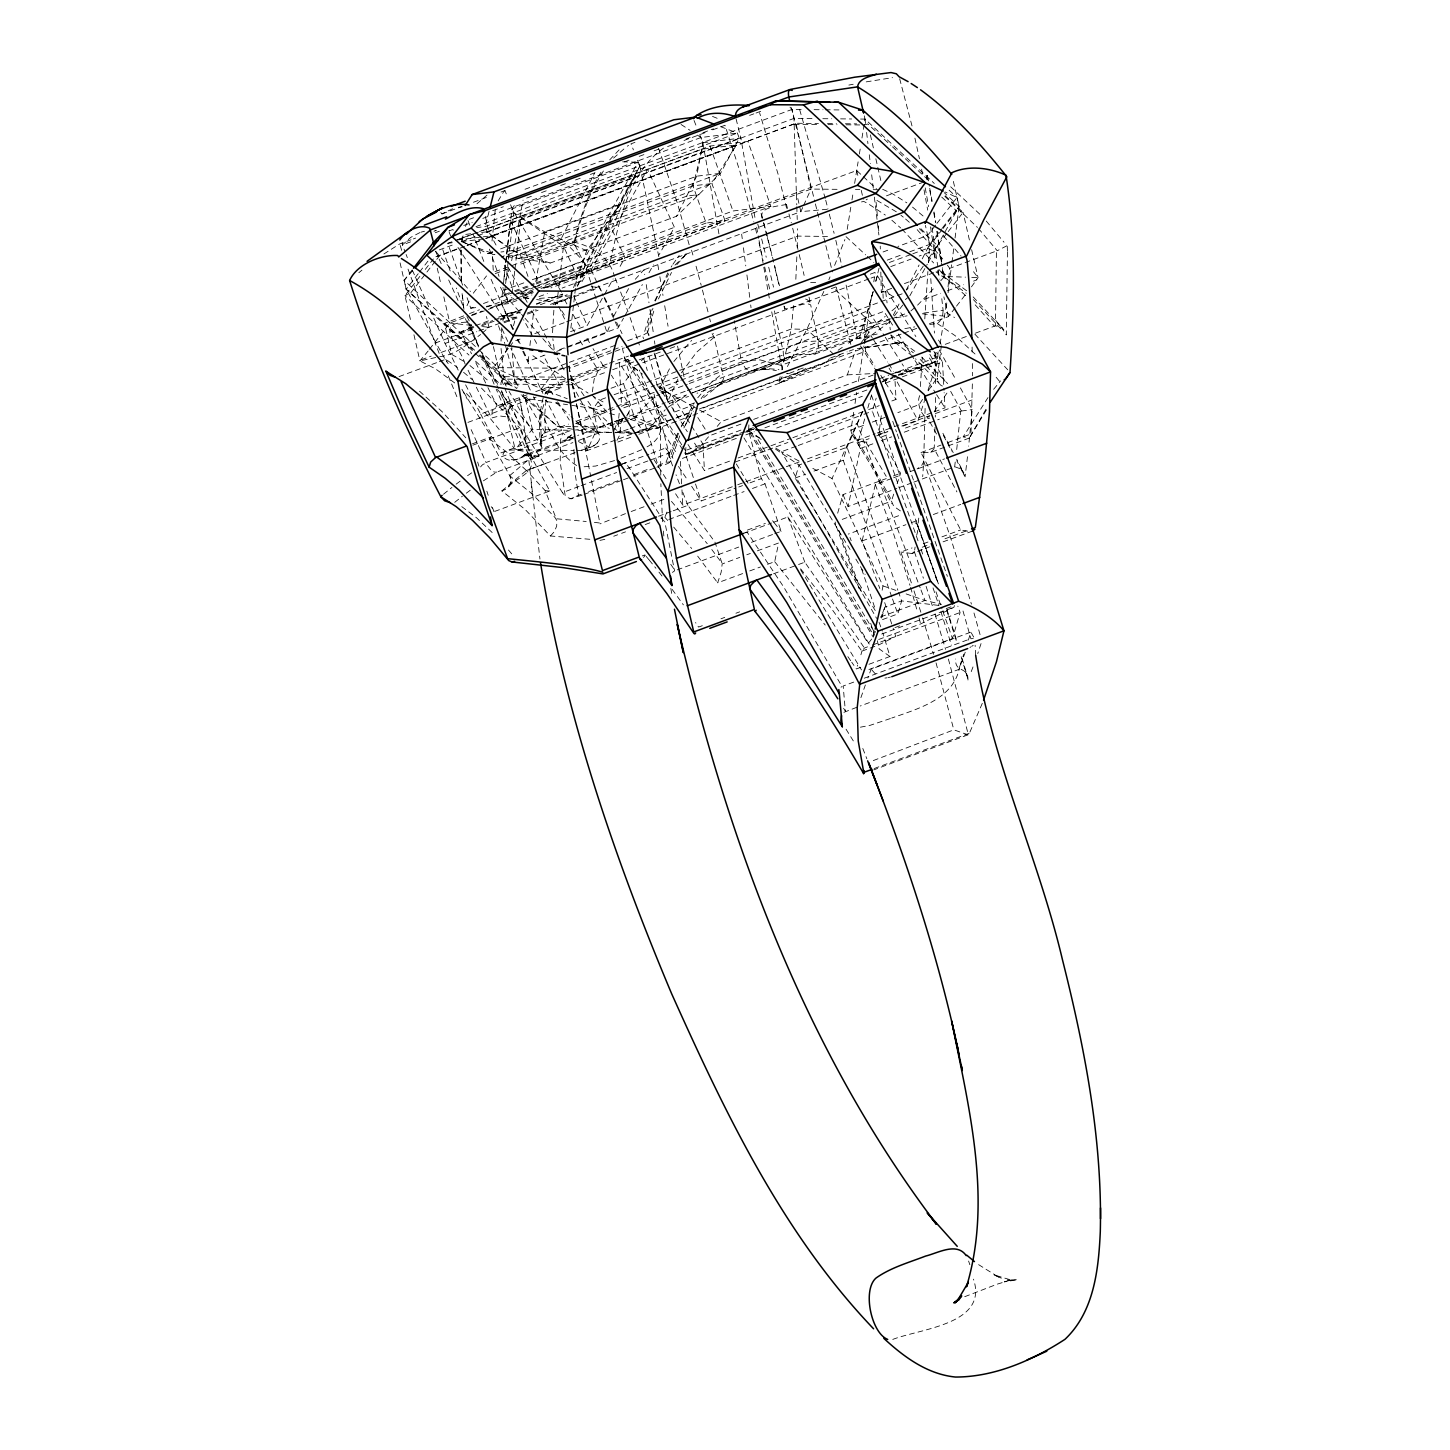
<?xml version="1.0" encoding="UTF-8"?>
<svg xmlns="http://www.w3.org/2000/svg" width="1450" height="1450" viewBox="0 0 1450 1450"><rect width="100%" height="100%" fill="white"/><g stroke="black" fill="none" stroke-linecap="round" stroke-linejoin="round"><path stroke-width="0.75" stroke-dasharray="5 3.75" d="M543.279 397.844C539.164 409.661 538.131 439.894 542.01 446.872C540.959 431.538 538.82 414.917 545.472 400.508M616.993 440.419L619.803 434.855L620.745 423.527L622.793 418.688M660.747 475.237L660.475 424.578L653.189 401.106M927.166 175.885L927.094 176.936L927.148 175.504M935.594 397.517L935.304 417.093M972.352 383.888L970.993 433.967L945.708 443.337M501.011 341.112L501.791 327.736M492.039 240.954L495.229 210.051M935.014 427.333L934.235 447.597M846.111 285.088L854.558 325.833L817.8 339.463L810.713 304.989C803.989 299.951 784.269 314.197 784.432 306.421M857.186 337.941L854.793 326.757L890.518 318.873M540.741 439.622C540.234 443.682 541.013 432.861 545.363 432.698L568.436 424.143M1007.424 252.064L1006.282 334.968L1001.877 327.736L995.461 325.815L996.422 251.013L949.696 268.341L947.738 290.326M784.722 309.303L783.961 306.095M795.832 279.27L796.866 256.233M797.246 247.606L797.536 228.738M925.1 408.429L923.668 461.825L921.62 465.577L917.089 468.948M685.886 447.542L685.578 454.285L694.786 481.853M774.753 533.709L781.115 531.334L765.02 483.811L761.322 478.627L748.599 430.904L748.925 424.179M938.114 351.806L937.679 360.796L927.837 390.666M592.361 391.899L594.138 379.338L598.306 370.384L587.776 353.401M923.505 464.526L923.577 463.511M923.433 465.885L922.689 476.651M460.864 249.708L461.154 283.149M919.789 395.578C915.947 402.901 922.037 418.724 929.812 418.18M920.369 386.552L922.291 357.226M924.792 318.873L927.891 271.494M928.489 262.468L929.667 244.416L925.408 225.384M461.227 250.27L461.317 281.626M573.964 449.337L574.49 469.329L578.441 495.211L571.518 498.836L565.699 496.969M916.672 535.231C918.194 530.301 919.681 520.949 911.615 522.852M539.835 419.05L540.578 409.48M960.408 387.893L972.225 409.607L968.654 446.183M940.089 343.976L946.669 302.524M793.513 305.569L791.319 328.987L781.749 369.841M762.048 217.464L761.939 218.044M513.391 329.204L501.319 303.159L503.023 287.444M503.277 285.197L505.452 265.006M505.706 262.758L510.327 220.11L537.225 278.219L536.5 284.961M544.946 355.069L528.235 361.267L528.96 354.525M529.939 345.553L533.836 309.647M925.571 547.937L917.796 526.368L918.938 516.653M956.71 449.518L960.697 411.256L937.697 419.793M503.839 279.687L505.615 264.226M505.869 262.015L511.995 208.963L515.548 203.598M505.379 285.777L504.364 294.622L523.577 316.626M505.633 283.566L508.189 261.471M508.442 259.26L513.789 212.842L510.581 204.74M512.14 293.534L514.714 271.204M514.967 268.975L520.876 217.627L635.789 175.015L611.537 228.484L580.254 284.762M536.627 299.534L556.999 302.633L558.486 289.638M558.739 287.481L563.488 246.301L520.876 217.627M575.451 288.369L570.448 331.688L587.232 325.471L603.418 296.362M575.686 286.194L576.937 275.355L563.488 246.301L611.537 228.484L624.986 257.538L618.516 269.192M941.358 345.734L937.262 377.888L919.209 358.404M967.476 456.732L965.084 476.814L956.764 460.683M917.796 526.368L917.56 524.61L938.422 583.879M954.626 467.009L955.477 459.994M885.37 383.561L886.258 376.42M946.234 307.4L946.796 302.923M948.101 292.683L951.653 264.788M951.943 262.541L953.991 246.428M955.061 238.017L959.084 206.462L952.741 178.622M881.256 415.715L878.772 434.565L900.595 473.28L897.151 483.702M835.182 522L835.562 524.519M915.095 547.067L914.678 550.039M512.847 329.567L512.992 328.606M461.535 241.824L462.423 235.734M527.238 394.744L497.549 405.764L505.017 404.423L513.082 405.638L508.642 409.48L507.826 415.606L522.798 448.866L486.04 462.496L470.144 427.424M462.224 240.773L463.039 235.897M853.669 412.326L850.933 430.034C851.023 438.063 862.913 444.661 870.109 441.163M855.029 403.481L856.732 392.424M858.436 381.368L863.91 345.97M864.236 343.759L872.084 292.882M873.806 281.826L875.166 272.981M786.607 208.274L778.378 175.142L759.564 112.719M847.217 229.317L850.787 207.278M851.966 199.919L853.162 192.578M854.63 183.389L858.11 161.856M859.379 154.008L860.557 146.667M861.971 138.004L865.016 119.117L864.254 115.746M545.979 400.327L544.711 414.936L545.363 432.698M511.651 260.674L523.069 200.1M535.793 281.663L544.747 231.873L620.382 203.834L639.849 166.097L636.623 157.996M874.368 630.931L873.226 637.184L868.224 643.383L787.912 516.961L773.629 522.254M697.396 135.122L701.021 137.496L702.869 142.734L696.671 176.193L676.552 216.249L550.329 263.048L505.397 256.414M513.463 325.815L515.765 317.26L510.436 317.296L505.941 313.853L490.825 278.636M614.311 430.233L617.265 422.077L622.304 418.524L620.237 420.065M619.186 413.286L618.062 424.741L620.274 430.559M882.144 590.241L882.996 585.909L832.028 478.554L812.58 468.241M864.689 418.941L857.838 442.83L860.321 448.485L848.069 506.521L896.843 488.433M502.86 320.885L505.053 313.001M553.864 310.228L552.486 333.754M891.641 478.5L875.311 484.554L862.116 540.941L879.824 588.501M942.301 268.794L943.316 276.497L942.572 268.014M780.154 376.638L778.559 383.452L826.971 362.083L842.595 353.274M926.731 178.477L927.076 177.045L926.369 179.365M648.603 335.331L646.881 330.02L652.935 308.343M596.041 298.718L585.039 264.697L573.838 242.947C579.964 218.352 587.703 193.684 601.134 172.006M489.085 211.374L485.279 226.544L487.146 231.782L511.778 250.705L550.329 263.048M702.199 149.151L692.991 185.872L706.114 223.046L725.036 220.744L711.914 183.57L736.546 144.964L702.199 149.151L480.385 231.402M873.226 291.522L858.853 340.134M879.062 268.141L875.347 283.022L877.377 275.754L871.033 278.092M861.826 651.594L860.901 654.784M943.316 276.497L944.294 277.077M873.063 291.794L864.127 324.945L864.834 338.086M507.736 412.072L508.243 410.314M837.665 513.191L842.994 494.631L886.204 478.609M867.807 408.066L872.157 392.859M653.769 311.152L647.643 332.376L647.715 331.053L649.074 335.367M753.583 429.581L749.106 429.182L873.752 635.463L873.226 637.184L748.599 430.904L749.106 429.182L753.311 427.623M875.238 610.541L795.18 478.047L799.004 465.033L805.276 462.695M891.768 596.838L843.229 460.23L847.054 447.216L862.822 411.184M918.031 540.796L872.356 411.166L876.181 398.152M938.349 605.375L901.646 600.898L884.862 607.133L881.038 620.147L897.84 613.912L901.646 600.898L898.619 592.361M878.7 639.486L920.623 623.953L953.919 607.278L954.426 605.538L943.805 609.471M868.931 669.519L952.469 638.544L960.099 612.516L957.852 606.154M505.814 279.995L509.059 269.265M666.982 512.049L664.825 517.287L660.91 518.737M968.364 640.066L970.866 632.146L871.142 669.121L867.916 677.947M981.052 643.582L977.753 653.569M547.375 394.509L550.329 388.183L545.436 393.367M857.621 665.169L857.294 666.13M717.224 426.391L721.139 421.678L847.362 374.879L855.464 350.392M893.726 494.124L891.659 500.377L871.015 462.786L850.914 430.124L866.574 424.234M902.951 426.119L917.995 420.536L924.321 401.342M658.01 465.432L665.931 462.459L677.676 433.133M963.779 654.186L962.963 656.614M914.316 551.653L912.104 553.501L929.541 546.849M627.288 415.062C630.279 412.199 631.384 401.179 625.059 405.148M961.314 661.472L960.408 664.118M860.901 697.649L865.36 684.98M959.882 665.677C954.771 698.646 919.228 708.343 891.786 718.022M965.229 652.246L958.921 669.411L860.213 706.005M577.336 286.411L583.426 269.229L635.789 175.015M651.249 309.847L643.673 334.859L647.498 332.648L646.918 330.056M573.584 287.662L586.724 250.759L620.382 203.834L577.173 286.593M628.992 411.963L626.744 415.715M465.522 226.436L466.9 222.919M655.4 301.074L667.743 272.944M767.558 564.322L774.699 561.676L778.505 543.804M973.004 666.928L970.104 674.649M567.222 347.493L607.043 332.721L609.689 325.869M555.441 304.826L556.564 302.126L559.138 306.403M658.409 298.972L671.495 272.455M654.131 353.021L667.761 401.378L677.893 379.066M875.039 632.544L875.456 631.457M879.044 622.159L882.307 631.076M880.857 617.501L882.017 614.474M882.724 612.679L884.862 607.133M982.303 703.341L968.854 734.516L873.716 769.896M961.169 656.759L968.111 679.832M679.778 435.852L670.389 461.716L665.931 462.459M678.509 433.26L670.063 457.711L654.022 394.056M828.874 279.759L830.016 276.896M834.602 265.386L844.897 239.54M654.729 300.784L668.722 273.724M742.618 573.584L717.659 582.827L721.158 572.206L722.173 563.978L739.754 557.38M659.369 388.872L670.335 367.14M498.166 200.916L503.422 192.143M466.972 305.733L470.181 298.845M862.369 411.818L832.028 478.554M823.817 291.396L806.853 329.368L787.404 366.542M613.785 316.118L628.72 288.314M802.684 207.549L800.817 211.646L573.819 295.818M803.608 205.483L811.039 189.062L795.978 123.25L485.478 238.38M681.21 426.88L694.278 402.774M507.663 347.583L498.184 367.647L500.232 376.601L533.31 460.52L549.804 491.006L495.03 511.306L491.206 506.702M645.25 555.296L643.528 557.471M512.938 256.378L561.349 238.416L594.609 173.094M893.272 315.266L899.054 303.993M906.214 290.054L919.082 264.987M922.218 258.897L929.649 244.416L941.684 228.882M545.581 392.932L546.414 391.319L543.931 396.013M782.094 376.692L778.559 383.452L805.801 368.572M971.446 286.864L978.043 277.657L971.554 249.382M720.704 126.676L737.397 133.056L739.246 138.294L720.523 173.293L676.552 216.249M909.803 295.891L927.257 264.208M928.272 262.341L959.066 206.444L957.018 197.508L947.122 188.319M622.648 161.82L638.054 162.219L639.849 166.097L585.039 264.697L581.088 281.028L562.147 288.061M604.505 294.423L613.132 278.889M541.013 288.441L591.129 269.863L647.534 169.233L674.431 227.342L658.952 254.964M559.555 349.649L618.026 327.972L623.554 318.094M624.678 316.136L642.368 284.562M649.002 272.727L653.424 264.824M573.838 242.947L574.254 242.204C591.437 245.902 610.178 257.846 614.383 276.279M681.717 425.412L694.623 406.127M475.546 361.177L500.177 384.051L503.096 379.103L573.004 379.791L572.079 384.757L575.106 397.916M681.391 372.849L696.58 352.223L714.197 337.288L713.255 333.319M986.399 409.987L969.234 438.081L987.794 406.091M671.151 267.072L672.021 265.676M473.298 293.208L486.529 275.917M611.012 388.256L623.518 383.634L635.1 367.593M922.562 399.384L919.191 404.604L897.858 412.634M672.909 264.281L679.216 255.49M638.888 434.239L647.298 431.121L665.169 409.77M603.418 170.991C588.754 193.067 580.544 218.733 574.254 244.289L518.792 264.843M928.199 390.811L937.316 377.453M673.869 361.521L689.692 342.327M934.162 411.619L947.938 391.663M987.958 397.608L963.144 436.939L969.162 438.118L930.139 452.581L921.004 452.563L960.643 529.921L969.669 531.498M622.358 418.144L620.854 421.769L621.669 419.086L577.626 435.489M919.373 228.719L937.516 245.576L927.293 260.329M923.197 266.238L906.83 289.891M941.141 344.321L937.987 339.246M993.631 389.289L1000.536 380.951M829.4 358.73L826.971 362.083L700.368 409.027M697.74 397.789L709.92 383.706L722.535 373.484M676.86 264.625L688.46 251.792M861.082 342.853L874.078 325.67L885.243 316.372M508.334 348.344L493.779 367.285L516.671 388.546M509.657 346.623L513.626 341.457L519.988 339.083M894.378 315.973L903.187 304.5M412.144 269.954L404.133 280.303L406.181 289.257L446.564 361.92M418.216 273.724L406.181 289.257L503.096 379.103M419.539 272.002L428.221 260.782M419.847 276.424L404.967 295.619L410.948 321.737M425.267 269.428L433.387 258.952M435.362 261.145L410.549 293.154L404.967 295.619L468.984 355.087M436.74 259.369L439.495 255.816L464.979 246.355M413.939 334.787L419.92 360.905L428.112 351.027M429.472 349.269L449.808 323.024L465.994 317.024M570.956 435.689L564.449 440.401L572.714 440.057M935.631 225.113L927.601 235.462L897.912 246.464M936.954 223.391L957.018 197.508L945.128 191.98M942.536 227.813L959.066 206.444L944.222 192.669M912.793 253.786L927.656 248.276L941.449 230.496M942.826 228.719L956.601 210.921L963.09 212.389L969.561 240.682M946.85 233.341L933.329 250.814L919.173 256.052M948.209 231.601L963.09 212.389L945.037 195.623M955.169 307.871L948.391 316.626L926.151 324.873M956.529 306.113L966.026 293.861M609.707 159.881L619.803 149.151M571.572 434.837L564.449 440.383M635.281 279.288L643.981 269.718L644.743 274.666M800.636 568.835L830.723 607.532L861.898 651.177L864.472 648.005L870.725 645.685M674.975 265.096L687.373 252.989M581.45 450.062C588.772 448.576 604.052 443.7 598.451 433.097L570.484 381.731M509.131 408.719L510.309 407.359M917.596 305.134L935.667 286.411M622.213 406.036L628.14 403.028L611.393 375.169M412.579 270.824L404.133 280.303L476.724 347.728M672.438 572.424L674.576 570.865L664.644 521.039M940.76 280.72L944.602 276.497L965.501 277.149M613.567 158.123L626.11 147.048M503.929 191.599L504.963 190.566L507.355 196.638M701.147 398.768C705.878 389.47 728.19 385.899 722.607 373.683M641.317 360.814L644.543 357.733M476.941 203.779L487.001 195.116M703.612 397.717L721.574 383.036L719.853 383.978L780.897 361.286L783.544 357.334L783.181 351.19L790.921 346.224L803.808 341.765L818.144 340.968L818.235 348.653L815.027 354.054L796.485 354.851L779.629 361.811L788.347 357.171L786.788 357.933L790.576 356.464L692.121 392.95L695.402 391.826L694.242 392.098M597.509 442.957L593.775 445.803L581.849 450.134M689.149 244.688L677.313 202.909L658.409 147.719M690.707 341.366L691.722 340.424M589.824 539.291L550.42 535.974L525.154 509.494L501.881 490.897L506.322 489.013L509.657 485.605L511.125 481.291L510.509 477.05L489.266 438.697L491.405 436.758L461.861 389.416M536.572 304.264L562.654 294.132L536.337 303.884M509.766 475.564L530.138 458.254L572.859 442.594M501.881 490.897L526.423 470.471L577.825 451.621M439.676 356.7C455.572 354.996 468.205 343.632 480.621 334.497M482.288 333.065L488.958 327.283L486.475 316.462M910.926 310.898L915.929 306.584M654.693 397.083L645.757 405.239L634.81 418.524L639.976 426.934L647.298 431.121M891.949 310.789L898.638 305.189M905.344 299.606L907.573 297.739M465.106 364.077C459.36 343.994 431.683 322.19 468.858 322.136M443.501 494.214L451.929 487.436M667.942 407.323L685.741 395.669M454.72 502.334L462.405 496.19M358.839 272.691L361.938 270.171M762.174 217.645C758.477 206.879 779.411 206.154 786.19 204.468M456.152 484.155L461.807 479.896M843.918 712.331L858.11 706.784M973.204 645.341L971.736 646.392M466.266 493.218L471.431 489.339M1006.826 245.811L997.219 250.759L978.714 228.792M550.42 535.974L554.335 531.661L556.673 526.132L556.891 520.659L554.879 517.378L532.313 494.069L510.056 476.089L511.052 481.944L507.79 487.834C513.481 478.573 537.207 473.189 530.211 458.417L499.235 390.63M864.689 340.206L889.974 321.719L696.997 393.258M841.018 687.209L842.051 686.539M467.552 475.709L471.903 472.682M460.556 332.449L459.632 332.757L473.044 327.102M814.972 354.09L857.095 338.466L877.159 334.026M483.376 480.874L496.77 472.084L538.911 456.46L529.975 454.502L522.616 455.663L530.809 455.844L524.864 454.847L527.129 455.228M838.173 350.193L843.302 346.695M848.431 343.179L874.078 325.67L834.348 288.786M440.764 212.479L441.924 213.929L453.415 208.365M627.306 146.214L628.539 145.381M383.888 253.968L399.548 244.035L411.021 239.776M457.983 247.406L502.516 316.426C507.627 313.762 518.919 307.527 521.474 315.828M866.176 199.882L867.354 199.103M682.841 446.473L687.662 454.086L703.014 444.171L672.528 395.977L656.053 383.96M480.603 466.918C487.762 457.221 488.559 473.715 496.77 472.084M660.982 392.497L677.857 384.069M647.062 446.836C654.639 442.794 661.834 435.344 660.62 426.083M686.104 253.931L684.781 254.584M485.732 238.67L795.978 123.25L818.452 123.486M929.704 324.528L937.208 323.423L939.618 321.538L942.536 316.535L943.134 310.499L954.553 317.55M969.887 647.461L970.847 646.918M641.734 449.699L620.201 458.508M476.307 387.186L491.55 418.017L499.507 415.933L508.352 417.111L496.172 389.089M619.549 419.956L623.246 418.452M500.395 319.942L520.568 312.058M964.721 1296.699L997.382 1284.102L1010.487 1280.096L1004.324 1281.872L1017.683 1279.697L1007.46 1280.024L1012.752 1280.531L993.54 1274.731L1001.769 1278.374L997.582 1276.526M789.271 373.375L798.66 369.75M930.846 452.327L934.144 448.63L956.909 491.894M752.061 370.801L765.781 368.481L778.958 369.478M463.656 361.249L451.584 354.308L444.498 323.386L464.489 315.574M469.492 313.617L479.497 309.738M634.248 474.513L650.089 468.441M574.254 242.204L511.614 265.694M618.026 480.711L586.906 492.239M545.689 463.547L526.513 470.471L545.182 490.626L556.274 518.756L586.217 521.493M420.029 232.526L410.749 237.365L402.429 244.905L404.858 251.285M623.446 479.751L631.348 476.778M633.306 476.053L655.019 467.933M968.074 734.806L953.828 729.839L872.338 760.942M621.47 480.476L584.114 494.396M656.995 467.19C660.04 464.471 673.235 465.069 670.263 458.236M441.924 213.929L461.626 206.625M473.443 202.257L489.194 196.403M501.011 192.016L504.963 190.566M634.955 142.354L631.004 143.822L633.414 149.894M525.027 189.261L600.662 161.222L605.049 161.349M413.322 238.924L415.624 238.072M434.003 231.275L436.287 230.423L435.072 230.351M469.347 219.331L473.606 217.754M492.71 210.667L503.331 206.734M526.676 198.07L533.056 195.714M541.539 192.56L547.919 190.204M560.661 185.473L567.022 183.117M575.523 179.963L581.885 177.607M590.386 174.453L596.748 172.097M624.352 161.856L630.732 159.5M639.214 156.346L645.594 153.99M654.077 150.836L660.457 148.48M685.941 139.019L690.182 137.46M702.924 132.729L713.527 128.796M749.632 115.402L753.873 113.825M755.994 113.046L762.374 110.689M410.622 241.86L402.429 244.905L402.176 242.73M435.236 232.743L439.332 231.221M663.502 148.099C627.506 173.855 618.878 223.826 609.489 264.444L545.762 288.079M667.598 146.577L675.791 143.532M684.001 140.487L708.597 131.37M712.693 129.847L725 125.28L739.609 170.429L753.819 221.941M453.143 229.408L448.902 230.967L453.179 230.459M463.746 225.475L472.211 222.339M482.814 218.406L701.021 137.496L737.397 133.056L485.279 226.544L476.724 227.578M475.963 226.635L791.918 109.457L803.028 109.566M462.623 285.179L447.833 243.292L477.431 232.308M479.551 231.529L710.029 146.069L747.928 141.448L770.856 206.371L550.946 287.916M459.269 239.232L478.282 232.181M487.146 231.782L739.246 138.294M441.199 263.574L435.58 251.285L455.499 243.89M462.151 241.443L475.89 236.368M478.011 235.571L793.966 118.411L813.957 118.61M457.149 240.011L491.496 235.824L736.546 144.964M456.986 248.965L434.728 257.212L439.495 255.816M467.154 245.195L479.352 240.664M467.099 245.576L484.101 239.268M492.148 252.046L487.925 253.605L462.496 241.697M500.576 248.911L696.671 176.193L720.523 173.293L511.778 250.705L500.939 252.01M495.266 273.579L508.714 268.594M508.932 288.387L502.57 290.743L504.364 294.622L510.889 295.619M511.052 287.589L523.794 282.877M532.295 279.723L583.244 260.837L638.054 162.219L511.995 208.963L561.494 292.193M537.225 278.219L674.431 227.342M509.403 292.755L504.364 294.622L499.452 285.342M514.442 290.888L534.089 283.602M536.21 282.804L585.039 264.697L583.244 260.837L561.349 238.416M467.063 297.739L470.761 308.216L474.984 306.657M483.448 303.521L513.046 292.538M515.149 291.758L534.18 284.689M536.301 283.91L732.957 210.993L770.856 206.371M516.617 293.317L535.576 286.284M537.678 285.505L706.114 223.046M513.989 294.984L532.929 287.97M535.032 287.173L583.426 269.229M486.602 307.001L512.067 297.558M520.55 294.423L856.714 170.52L861.662 175.124M501.319 303.159L513.862 298.519M522.217 295.419L532.658 291.541M576.937 275.355L624.986 257.538M543.967 287.879L725.036 220.744M472.048 314.777L482.216 311.007M490.354 307.98L514.877 298.899M516.925 298.138L533.346 292.048M543.623 288.224L811.039 189.062L837.683 189.334M471.431 315.647L486.294 310.137M488.414 309.339L520.278 297.522M522.399 296.743L533.02 292.809M486.366 306.312L508.66 303.594L521.347 298.899M523.45 298.102L531.914 294.966M538.983 296.652L547.411 293.516M473.479 326.413L466.646 328.407L472.356 327.736M475.582 325.634L490.173 320.233M498.528 317.133L508.968 313.272M502.516 316.426L521.311 309.466M473.842 327.537L461.281 332.177L471.504 353.8M482.198 324.438L492.656 320.559M494.74 319.779L521.928 309.702M408.03 269.12L435.145 343.088L475.491 328.135M481.201 326.014L498.129 319.725M500.25 318.946L519.317 311.877M540.361 304.718L567.149 294.785M412.362 270.226L445.096 343.469L476.796 331.706M478.917 330.926L501.682 322.571M503.802 321.791L518.665 316.281M527.147 313.127L536.174 309.684M550.438 304.391L571.699 296.616M556.999 302.633L567.494 298.754M504.147 322.77L519.009 317.26M527.492 314.124L538.095 310.191M552.939 304.681L572.043 297.594M574.164 296.815L599.629 287.372L602.112 292.465M421.334 359.781L431.194 356.12M441.054 352.459L473.951 340.261M399.04 376.601L437.266 362.428M439.386 361.63L445.766 359.274L457.366 367.394M886.476 195.841L922.581 182.464M534.832 333.591L564.521 322.571M566.642 321.791L797.772 236.096L828.476 236.459M556.728 351.371L565.119 348.272M615.036 345.408L515.964 382.147L519.499 388.528M627.669 340.714L642.423 335.24L643.528 338.684M562.745 368.536L554.281 371.671L541.285 388.854L493.779 367.285L477.358 352.658M564.866 367.756L611.465 350.483M613.586 349.686L622.05 346.55M569.995 371.708L569.216 368.354L624.352 347.909M883.068 251.974L889.43 249.618M570.883 375.623L571.264 377.308L607.804 363.769M609.435 363.153L628.521 356.066M887.237 260.13L903.096 254.276M909.73 251.811L929.667 244.416L927.601 235.462L918.829 226.671M535.721 391.609L566.207 380.589M567.53 379.809L605.81 365.889L603.562 366.451L593.032 348.616M465.613 384.848L480.639 414.029L527.093 396.792M522.761 351.335L541.883 391.319L569.107 381.223M571.191 380.444L606.97 367.194M615.471 364.041L630.333 358.531M889.43 262.45L910.673 254.584M681.79 444.896L626.763 357.914L626.962 361.63L633.306 359.274M467.933 422.385L536.138 397.101M546.614 393.204L561.277 387.766L543.17 355.25M604.487 372.741L572.079 384.757L500.177 384.051M612.625 369.732L637.148 360.633M639.196 359.872L661.78 351.498M670.027 348.453L676.207 346.151M831.267 288.659L837.447 286.357M870.308 274.177L878.482 271.15M890.735 266.601L911.089 259.061M868.931 278.871L632.327 366.614L639.867 372.124M472.464 443.791L491.405 436.758M880.821 272.038L881.292 292.193L891.804 288.296M904.419 283.602L933.873 272.691M472.863 445.168L519.589 427.841L533.31 460.52M605.647 397.826L599.321 400.182L593.249 408.574L580.254 403.644M614.093 394.708L791.319 328.987L806.853 329.368L833.043 353.691M571.789 405.329L592.923 408.483L605.647 403.771M618.389 399.058L654.439 385.682M656.56 384.884L682.026 375.441M684.146 374.662L904.782 292.846M678.673 381.024L659.696 388.074L656.252 385.283M680.793 380.244L868.441 310.663L884.047 335.331M576.828 421.026L606.173 410.151M608.275 409.371L614.564 407.033M616.667 406.254L654.421 392.261M575.813 423.418L607.478 411.673M610.994 410.368L614.51 409.063M688.804 381.513L741.584 361.938L745.826 368.989L751.843 370.874M623.808 407.794L659.768 394.472M661.871 393.675L687.246 384.268M689.366 383.489L883.902 311.351L893.472 326.504M501.664 390.576L515.131 449.319L518.357 449.881L570.974 430.378L532.386 429.345L515.131 449.319L489.248 417.183L464.381 391.355M924.266 299.371L940.706 293.281M947.285 290.834L963.724 284.744M973.584 281.083L976.883 279.868M685.161 391.301L672.528 395.977L673.362 411.329M687.264 390.521L864.127 324.945L872.338 337.904M612.244 422.476L597.382 427.986L575.378 429.979M614.365 421.696L627.089 416.984M629.209 416.186L665.278 402.81M667.399 402.031L686.484 394.944M694.985 391.808L909.241 312.348M538.911 456.46C533.6 457.656 527.383 456.007 524.157 451.439C488.523 443.609 504.727 471.196 523.939 455.336L576.375 435.888M573.602 438.208L515.729 459.65L507.808 459.668M610.069 425.502L622.793 420.79M624.914 419.993L660.964 406.634M669.447 403.481L688.533 396.412M628.249 420.301L617.627 424.234L614.818 421.007M630.369 419.521L634.611 417.944L623.518 383.634M578.55 440.474L598.451 433.097M782.656 369.786L781.26 365.309L849.501 340.007L850.824 344.375M693.916 403.136L689.711 404.695L659.696 388.074L687.318 431.719M628.122 429.236L619.639 432.372L611.103 432.245M630.243 428.457L666.239 415.099M674.703 411.963L693.771 404.894M798.515 369.569L804.496 367.575M830.614 357.896L847.126 351.843M631.765 434.021L587.159 450.569L576.067 450.461M633.813 433.26L670.697 419.594M676.842 417.31L693.336 411.202M699.516 408.9L901.737 333.917M903.785 333.156L918.013 327.881M634.973 433.278L691.94 412.163M617.881 442.032L632.581 436.577M637.964 432.608L658.952 427.804L690.78 416.041M692.901 415.262L865.541 351.226L864.961 340.279M621.996 464.199L648.893 454.231M651.014 453.433L665.822 447.941L672.927 458.272M945.219 344.339L967.676 336.019M975.451 333.156L995.461 325.815M740.968 424.089L709.376 435.798L698.121 448.811L685.578 454.285L624.424 357.606L622.159 346.985M753.601 419.394L875.728 374.1M579.112 486.439L562.455 492.619L529.322 440.292L501.573 391.699M581.196 485.677L616.612 472.537M627.034 468.676L647.86 460.955M649.944 460.176L668.686 453.234M740.914 430.106L685.379 450.569L685.578 454.285L738.539 434.638M879.878 378.577L888.759 375.169M890.88 374.372L937.479 357.099L933.891 351.426M744.521 431.611L698.121 448.811L694.532 443.12M746.623 430.831L752.949 428.475M883.666 380.009L896.317 375.314M898.438 374.535L937.679 360.796L937.479 357.099L932.06 353.129M744.666 432.372L754.906 428.566M882.543 381.241L894.36 376.873M898.293 375.405L937.679 360.796L932.894 353.238M687.662 454.086L744.702 432.934M746.804 432.154L753.148 429.798M882.017 382.021L892.566 378.106M901.03 374.97L932.713 363.225L927.909 355.612M582.157 495.121L569.814 498.873M682.424 458.399L737.397 438.009M745.862 434.873L754.308 431.737M764.893 427.822L794.491 416.839M796.594 416.059L867.336 389.833M885.406 383.126L900.214 377.634M902.317 376.855L942.5 361.956L936.519 352.495M776.692 428.04L862.351 396.267M688.007 444.516L704.428 470.471L729.694 461.1M738.104 457.964L790.757 438.444M792.86 437.664L866.556 410.35M868.659 409.571L879.189 405.656M891.822 400.979L896.028 399.421L894.741 375.314M735.168 462.042L787.93 442.468M796.376 439.332L861.808 415.081M863.928 414.301L872.356 411.166M796.159 446.256L781.459 451.711L774.155 447.089M798.261 445.476L857.095 423.654L920.188 587.83M625.476 513.626L600.01 523.885M631.167 511.524L645.377 506.249M651.068 504.147L663.864 499.398M872.266 422.113L885.062 417.364M675.591 493.761L682.769 505.126L735.639 485.514M737.742 484.735L784.269 467.48M786.389 466.701L799.077 461.988M807.523 458.853L875.184 433.767M877.304 432.988L892.112 427.496M894.215 426.717L932.278 412.597M934.398 411.818L944.965 407.885L944.149 392.587M658.554 516.236L671.114 511.56M673.217 510.799L687.898 505.343L713.237 539.69M878.772 434.565L887.146 431.466M901.827 426.028L929.867 415.624M935.377 413.576L972.116 399.946M691.632 486.257L701.184 500.939L735.005 488.378M738.775 486.983L742.527 485.605M750.049 482.814L761.322 478.627M857.838 442.83L869.112 438.661M876.634 435.87L887.908 431.683M807.36 461.934L847.054 447.216L897.858 590.222M599.938 540.379L605.882 539.146M613.731 536.228L617.664 534.778M621.597 533.31L625.53 531.86M645.178 524.574L653.044 521.656M881.908 436.794L889.774 433.876M905.489 428.04L929.069 419.304M668.831 519.481L731.561 496.226M733.646 495.447L744.104 491.568M752.478 488.469L765.02 483.811M860.321 448.485L872.864 443.827M881.219 440.728L891.678 436.849M904.238 432.191L935.594 420.572M795.18 478.047L805.638 474.168M813.994 471.069L843.229 460.23M642.296 555.912L644.942 554.933M921.004 452.563L941.123 445.041M747.348 530.102L765.364 523.432M893.399 475.944L900.595 473.28M743.469 533.437L771.581 523.015M893.671 477.739L901.827 474.712M910.002 471.703L944.512 458.889M677.241 569.868L738.721 547.067M751.444 542.354L772.632 534.488M898.964 487.653L911.688 482.923M913.808 482.143L920.17 479.787M922.291 478.989L951.961 467.987M746.804 554.77L750.321 553.465M757.353 550.855L778.469 543.043M842.214 519.39L891.46 501.138L893.707 506.267L900.849 511.216M749.741 570.938L760.434 566.968M898.638 515.729L848.304 534.089M773.539 573.783L796.485 565.283M798.569 564.503L804.822 562.183L864.472 648.005M862.116 540.941L905.942 524.683M911.688 522.562L918.539 520.006M933.329 514.533L960.788 504.346M702.308 625.711L698.574 627.089L695.547 622.539M720.976 618.787L724.728 617.392M735.929 613.241L739.663 611.846M911.379 582.918L900.867 552.088L912.068 547.919M923.287 543.768L930.755 540.995M941.956 536.844L960.643 529.921M922.254 547.23L929.831 544.421M944.983 538.784L967.73 530.356M943.062 541.847L972.406 531.135M880.839 616.848L925.028 600.463L941.539 604.36M894.976 627.578L901.338 625.222M881.727 634.049L953.919 607.278M872.393 645.051L960.099 612.516M861.934 651.123L878.936 644.833L895.719 636.423L893.146 628.267M860.575 667.399L856.37 668.957L851.73 662.215M868.967 664.281L889.974 656.506L882.887 632.979M853.724 682.098L843.175 686.013L845.386 711.515M864.254 678.201L969.633 639.124M874.151 768.554L969.977 733.029M849.229 351.081L853.416 349.559M890.373 718.548L870.109 725.326L859.089 727.447M494.994 271.639L509.53 266.438M614.564 460.574L595.569 466.066L582.066 466.882M515.765 317.26L514.388 317.623M578.441 495.211L581.251 494.233M625.584 462.858L622.92 463.583L625.494 462.913L630.496 469.637L663.919 521.311M421.134 232.145L424.469 231.239M912.032 553.519L900.867 552.088M459.324 332.829L464.961 329.766C458.744 335.331 451.947 332.974 448.775 329.404M961.423 411.021L972.225 409.607M752.423 370.674L755.522 369.841L751.227 370.983L766.778 369.061L764.077 368.971L776.403 370.529M864.073 124.99L867.879 123.975L890.862 145.308M895.411 372.922L932.713 363.225M523.939 455.336L526.278 454.756L522.616 455.663M890.481 677.059L888.089 677.603M435.725 357.516L419.92 360.905L435.598 368.898L455.445 383.507M861.499 201.913L863.801 201.441L868.224 203.761L885.37 215.089M955.169 466.882L961.205 469.111L965.084 476.814M848.866 85.079L853.198 84.245M896.1 317.804L907.12 315.828M904.854 328.624L914.769 326.903M866.23 81.871L892.511 77.666M882.651 189.279L893.127 194.119L906.83 202.855M857.312 348.544L902.444 342.363L859.379 348.653M591.165 286.792L599.629 287.372M923.668 313.091L943.098 310.228L941.394 295.311M744.974 532.549L747.112 532.096L783.707 586.996L841.997 686.448M886.965 677.821L884.935 678.074M458.417 207.259L462.333 206.843M870.054 336.817L849.464 339.844L836.269 287.227M659.75 390.413L665.224 393.113L667.761 401.378M629.318 431.629L615.471 432.771M639.196 430.342L658.952 427.804L629.137 413.993M892.765 1339.419C920.895 1328.49 988.556 1324.303 973.494 1279.172M699.661 134.632L702.869 142.734L740.823 138.094L755.088 218.297M465.74 234.392L472.156 233.595M481.599 232.453L488.704 231.583L497.314 247.388M447.833 243.292L452.291 242.748M461.209 241.661L483.502 238.942M492.275 253.079L487.925 253.605L494.486 254.656M518.719 293.589L533.437 291.794M470.761 308.216L477.449 307.4M881.292 292.193L885.696 291.704L895.774 298.428M999.34 381.114L995.135 376.021M827.225 209.271L800.817 211.646L796.358 192.143M539.382 298.428L570.666 295.854M929.631 416.168L926.967 416.694L936.972 434.837M895.701 372.142L906.866 371.399L902.063 363.805M847.362 374.879L875.655 373.429M572.696 437.936L566.914 436.722L562.872 432.807L560.606 439.676L560.171 461.97L565.337 496.571L562.546 492.764M973.276 638.507L970.92 638.761L962.166 608.021M787.006 373.665L788.329 373.647L786.679 373.593M814.121 109.674L823.002 109.765M825.231 109.783L840.764 109.946M822.839 118.701L831.72 118.773M840.601 118.864L851.694 118.972M860.557 119.045L865.016 119.117L934.308 183.461M827.442 123.576L836.414 123.667M845.404 123.739L856.642 123.866M794.165 124.301L818.96 124.537M827.986 124.628L837.013 124.718M846.021 124.809L861.808 124.972M855.428 189.515L859.868 189.551M873.19 189.678L879.842 189.751M564.775 368.318L498.184 367.647L478.373 349.269M493.417 346.623L500.232 376.619L564.612 377.236M518.357 449.881L573.838 450.442M570.72 426.663L557.561 426.499L521.13 394.799M572.913 426.681L605.828 427.079L609.29 428.403M810.659 282.369L819.196 282.514M608.982 432.227L587.631 431.901L576.357 429.871M633.034 433.242L619.44 432.897L614.528 428.33M571.735 437.954L568.092 437.248M611.483 432.644L587.631 431.901L571.082 416.531M971.772 277.385L978.043 277.657L971.5 269.084M631.131 433.061L616.196 431.049M545.182 490.626L549.804 491.006M576.067 423.509L587.504 426.644L598.524 433.224M922.291 313.78L948.391 316.626L943.877 296.869M471.558 325.398L449.808 323.024L443.283 294.495M482.433 326.576L488.958 327.283M594.409 522.381L599.865 523.015L591.201 478.862M522 395.361L525.299 398.424L559.12 403.444M563.343 404.079L567.566 404.713M523.577 297.54L529.105 298.392M523.957 297.649L532.676 298.99M572.587 429.2L557.561 426.499L523.214 394.618M561.277 387.766L548.209 387.259L552.903 394.545M528.543 455.463L530.7 456.097L528.743 455.3M605.574 412.181L593.249 408.574L612.897 426.808M609.671 413.377L617.881 415.788M630.206 419.394L658.952 427.804M644.978 139.581L652.808 142.843M882.996 585.909L897.713 591.002M906.123 593.92L925.028 600.463L920.986 589.933M712.512 116.417L718.04 118.646M781.278 365.436L760.253 359.926L741.312 360.76L734.244 320.649M560.769 396.249L541.285 388.854L546.251 393.458M564.014 397.481L567.258 398.714M578.405 441.525L589.316 447.144M805.584 299.062C808.375 298.827 811.547 306.385 810.224 303.467M462.079 241.896L494.939 254.457M576.592 465.541C553.139 450.515 546.94 419.648 533.455 396.774M927.656 248.276L933.329 250.814L935.83 261.779M586.724 250.759L544.747 231.873L513.789 212.842M603.037 401.904L593.684 396.611M889.974 656.506L879.189 648.911L877.341 640.755M997.691 1276.562L977.499 1263.947M942.446 386.044C938.748 385.591 935.449 375.441 938.766 383.017L915.53 358.821M798.968 461.009L781.459 451.711L876.634 618.407M697.559 408.954L689.711 404.695L693.173 410.187M699.534 410.006L721.139 421.678M937.208 323.423L955.278 335.784L977.354 356.156M944.602 277.276L966.298 293.263M748.599 430.904L759.546 437.846M565.536 378.794L531.407 354.67M571.173 382.365L588.066 393.059M681.083 124.483L690.146 130.391M491.496 235.824L520.314 254.62L528.326 277.331M903.749 343.215L914.787 351.263M890.88 334.877L913.337 352.785M759.401 438.226L755.794 435.779L874.894 632.889M759.999 438.625L761.196 439.441M775.605 449.192L799.004 465.033L850.062 549.514M489.266 438.697L507.083 452.418L526.423 470.525M461.771 506.63L476.579 517.813L494.867 535.068M896.336 211.809L875.854 199.774L877.504 217.156M469.927 365.545L489.719 381.966M912.539 207.114L924.284 217.011M900.957 215.271L903.259 217.119M626.962 361.63L642.459 374.154M466.9 316.499L471.794 325.761M950.674 186.778L981.342 215.651M944.856 196.384L977.499 227.433M419.503 391.192L442.54 412.09L465.794 437.791M463.583 372.288L472.283 379.683M966.606 290.761L941.793 272.038L935.975 271.911L949.659 281.572L967.694 297.359M1001.153 327.174L1003.817 329.821L972.696 296.416M912.702 356.211L893.798 341.475L890.934 335.349M905.579 219.023L910.219 223.046M891.877 220.255L900.668 227.958M500.232 376.601L511.687 386.57M501.066 348.471L504.382 382.854L509.802 384.014L514.804 382.637L511.832 347.366M921.692 357.081L947.666 383.579M474.621 350.211L406.181 289.257L399.711 261.29M504.382 382.854L506.177 386.171M892.511 146.831L930.266 181.903M941.739 197.109L956.601 210.921M863.312 176.646L876.507 188.899M846.039 236.658L865.65 254.892M867.299 256.396L873.824 262.468M556.184 402.683L569.415 414.99M444.498 323.386L472.537 349.414M479.134 355.54L512.104 386.171M973.421 299.624L1003.219 331.307M974.853 334.116L1007.732 369.804M481.472 388.074L519.589 427.841M901.936 229.1L933.655 262.958M497.459 389.452L532.386 429.345L525.299 398.424M917.179 229.644L942.736 258.97M975.161 304.808L994.374 326.141M875.311 673.851L871.142 669.121M943.316 235.788L961.132 256.142M671.459 501.374L707.256 543.659M664.825 517.287L667.779 520.496M986.254 221.052L1003.998 242.204M712.113 333.663L714.197 337.288L721.864 370.983L782.511 348.489L774.445 310.88M525.063 318.311L541.321 336.926M542.808 338.611L554.643 352.151M592.271 395.216L607.768 412.96M673.706 527.111L691.668 548.499M435.598 251.303L470.434 291.541M995.751 320.45L1002.566 328.371M774.699 561.676L825.195 625.059M508.479 550.021L512.647 554.933M646.156 556.383L648.911 559.682M789.996 107.137L791.918 109.457L814.846 201.713M649.219 560.044L655.908 568.273M772.56 520.749L773.629 522.054M774.155 522.707L781.115 531.334M939.111 269.591L944.602 276.497L942.572 267.652M658.952 572.116L661.998 576.013M697.686 556.129L717.659 582.827M961.622 469.546L963.833 472.954L956.71 459.251M711.787 549.55L722.028 563.289L714.959 542.119M672.184 589.407L683.385 604.868M947.376 265.151L949.696 268.341M847.869 656.651L851.422 661.762M571.264 377.308L584.205 395.941M587.939 401.324L605.828 427.079M670.734 564.322L675.12 570.647M967.966 680.032C968.491 665.985 954.589 673.199 955.677 659.007M678.491 466.465L687.862 480.512M557.597 401.813L569.342 420.029M852.455 435.109L870.326 464.326L891.895 503.73M877.377 275.754L915.874 336.599M898.257 334.062L913.826 358.676M915.022 360.561L935.395 392.751M936.591 394.636L944.965 407.885M885.261 337.234L900.867 361.902M873.516 339.753L887.581 361.993M888.759 363.859L893.436 371.272M865.541 351.226L874.93 366.053M880.784 375.314L896.028 399.421M860.484 345.897L876.67 371.49M697.812 417.509L708.216 433.967M675.519 451.621L619.241 362.645L621.579 406.399M654.022 459.686L667.199 480.512M971.246 632.744L974.346 638.236M866.176 442.612L886.222 476.361M846.057 729.205L854.92 743.506M542.119 447.959L509.041 391.355M582.519 344.882L578.169 337.759M572.097 327.809L574.689 332.068M743.977 437.936L870.308 645.812M736.328 463.964L749.197 485.134M800.672 569.832L861.499 669.918M889.049 368.137L891.116 371.562M855.862 559.12L865.143 574.49M843.61 708.289L845.531 711.461M561.73 310.699L564.322 314.976M545.218 432.752L523.069 394.889M761.069 213.512L763.443 221.397M589.516 342.671L585.147 335.222M579.909 326.286L572.079 312.874M566.877 303.92L561.676 294.966M897.188 381.93L917.995 420.536M929.849 354.326L946.415 383.706M939.238 349.994L956.094 380.063M965.591 672.147L967.313 675.936L961.042 654.929M665.423 393.385L667.127 397.155L654.802 353.854M950.656 391.355L961.404 411.002M534.47 339.499L536.645 343.433M532.295 335.548L523.631 319.779M508.08 267.144L527.438 302.706M531.751 310.608L553.266 350.121M557.579 358.023L564.032 369.877M943.388 435.489L951.708 451.041M942.899 433.296L953.212 452.618M445.766 359.274L448.467 364.258M461.934 389.252L467.317 399.239M497.622 384.359L481.346 352.64M480.639 414.029L500.957 452.907L561.585 430.414L545.998 399.656M458.2 370.149L445.096 343.469M542.916 393.403L541.883 391.319M487.925 387.603L497.024 405.964L492.257 410.948L491.55 418.017M485.659 382.999L474.458 359.962M474.059 382.564L467.335 368.717M604.596 297.576L613.785 316.499M478.573 346.931L465.051 318.003M616.558 322.208L622.05 333.663M530.319 390.104L510.907 348.381M639.305 370.022L639.867 371.236M641.009 373.647L652.391 399.185M591.129 269.863L603.182 295.909M604.124 297.903L618.026 327.972M573.783 296.416L575.577 300.295M576.484 302.234L587.232 325.471M558.794 306.512L565.065 320.069M518.031 339.228L522.671 349.251M523.595 351.244L528.235 361.267M517.269 339.427L518.629 342.399M507.772 341.511L501.483 327.772M448.684 279.977L458.055 300.476M467.407 320.958L478.645 345.553M482.397 353.746L498.311 388.582M512.521 328.951L505.234 312.529M842.994 494.631L848.069 506.521M494.088 384.159L481.799 354.434M456.877 396.702L447.325 373.683M615.181 278.237L619.096 288.079M483.811 261.435L473.207 234.32M694.043 120.459L696.453 126.531M449.156 232.163L450.751 236.205M477.793 344.466L469.075 322.154M875.311 484.554L893.798 534.488L909.984 585.347M862.786 748.454L866.846 758.785M687.898 505.343L681.772 489.683M439.187 353.419L435.145 343.088M838.734 530.12L861.373 591.709M804.822 562.183L787.912 516.961M836.342 526.495L860.321 591.872M406.091 254.457L407.323 257.629M679.47 483.738L676.026 474.802M620.6 292.012L627.977 311.659M849.972 537.461L851.204 540.687M672.619 465.867L665.822 447.941M468.042 220.581L470.253 226.472M498.474 325.743L504.799 343.505M462.623 305.171L456.333 288.079M923.704 461.317L949.623 534.724L971.428 604.124M492.493 507.627L493.942 511.705M871.468 395.306L938.114 582.918M892.529 598.977L897.84 613.912M861.699 569.27L875.746 610.45M630.079 317.55L639.396 344.991M892.729 421.261L896.463 431.882M897.224 434.021L947.376 576.393M926.55 550.692L937.226 581.559M921.022 549.296L923.269 555.676M935.993 591.799L941.974 608.801M942.736 610.921L952.469 638.544M710.029 146.069L732.957 210.993M504.31 265.187L512.321 287.897M489.429 249.146L499.036 276.37M503.476 288.931L508.66 303.594M450.153 270.914L442.141 247.841M968.6 1261.047L969.851 1264.726M914.424 551.852L923.414 578.224M884.699 602.602L892.62 626.636M933.021 587.884L938.929 605.611M486.838 491.169L488.215 495.302M695.511 483.974L701.184 500.939M401.632 250.343L399.294 242.059M946.85 609.29L957.145 641.915M926.097 586.344L932.314 605.665M913.989 590.839L920.913 612.389M940.887 611.592L951.49 645.159M946.832 610.559L957.072 643.184M596.729 300.839L604.287 324.22M604.976 326.341L607.043 332.721M505.379 345.281L517.179 387.984M870.689 623.283L874.477 635.173M624.424 357.606L658.717 467.607M799.693 109.783L825.249 198.433M934.96 614.075L945.599 649.382M922.635 617.881L933.583 654.294M643.746 358.73L647.316 370.493M648.857 355.939L657.811 387.168M477.648 462.024L478.917 466.229M910.582 587.341L917.379 611.628M973.983 612.969L980.544 636.351M948.391 659.043L968.364 734.751M936.048 662.868L953.828 729.839M691.541 250.179L693.39 256.668M899.671 78.771L912.503 127.836M696.054 266.202L701.202 285.288M786.462 204.45L787.549 208.492M763.951 223.282L775.261 268.105M757.77 224.061L759.945 232.344M825.702 200.172L827.968 208.891M788.963 213.875L791.301 222.847M763.461 222.502L766.905 235.788M919.028 617.772L920.623 623.953M702.452 290.054L708.524 313.907M829.309 214.129L834.112 233.323M792.679 228.212L797.971 249.4M767.322 237.456L771.926 255.762M761.649 238.96L766.234 257.212M815.389 203.906L825.286 243.382M825.829 245.576L832.427 271.875M755.45 228.375L756.646 233.196M736.092 118.9L740.823 138.094M768.699 267.181L773.521 287.136M709.702 318.674L710.482 321.846M774.373 265.767L779.502 285.722M835.816 240.319L841.979 266.583M799.24 254.638L804.134 275.428M775.587 270.751L779.176 285.759M759.021 242.857L763.207 260.547M791.446 107.681L793.966 118.392L796.757 204.831M937.516 245.576L942.065 265.441M937.842 270.552L939.854 279.324M870.381 134.85L873.371 147.9M875.854 158.775L880.839 180.543M856.714 170.52L858.237 177.154M861.264 190.403L863.294 199.23M764.694 266.963L769.751 289.456M592.923 408.483L597.382 427.986L587.159 450.569L575.596 400.109M437.248 268.178L440.764 283.529M914.914 138.131L919.445 158.793M568.908 366.741L576.049 401.596M485.351 216.521L488.704 231.583M809.009 297.123L810.713 304.989M639.849 166.097L659.17 258.336M677.567 346.097L684.183 377.707M519.39 397.971L521.909 410.731L520.713 404.459M921.584 169.161L922.834 175.396M926.967 175.631L927.692 179.292M576.484 403.807L590.766 476.651M927.384 175.958L929.359 186.18M925.227 187.884L928.616 206.679M924.013 189.823L927.71 210.141M929.74 188.319L932.132 201.188M929.812 190.421L931.842 201.568M756.683 227.197L758.658 238.344M759.057 240.573L763.425 265.078M763.806 267.308L769.769 300.712M771.744 311.859L781.26 365.309M702.869 142.734L719.327 236.042M933.999 211.936L935.794 222.702M933.8 212.733L935.359 222.049M657.829 264.752L658.699 269.863M659.859 276.696L662.994 295.474M521.493 408.483L527.891 451.784L539.944 559.048M670.842 588.446L671.876 594.627M664.698 305.733L668.051 326.232M930.519 226.816L935.594 260.293M936.845 231.384L941.286 261.308M932.078 227.65L937.643 265.604M937.189 231.329L941.684 261.598M646.247 284.599L648.984 302.778M649.963 309.412L653.533 334.243M554.19 349.341L552.867 338.702M654.457 340.859L654.911 344.176M741.657 234.175L742.255 238.706M938.186 269.845L939.292 278.327M743.433 247.769L745.771 265.894M746.931 274.956L749.777 297.612M750.683 304.935L751.028 307.708M463.565 307.327L461.934 292.139M864.998 119.099L865.541 123.558M866.611 132.476L867.934 143.604M869.275 154.751L870.344 163.669M871.686 174.816L873.281 188.174M874.35 197.091L878.899 234.972M885.696 291.704L887.056 302.905M888.923 318.583L890.282 329.803M463.928 309.412L462.188 293.081M540.506 440.274L540.886 443.972M663.357 531.026L664.028 537.588M531.153 482.614L532.368 495.374M878.319 225.856L879.135 234.538M930.773 278.618L934.434 333.083M569.053 366.415L569.216 368.354M493.236 270.189L492.148 251.303M975.669 655.309L975.125 645.25M662.559 521.764L660.856 483.756M942.5 361.956L944.023 390.394M882.017 276.352L883.195 298.229M703.014 444.171L704.428 470.471M680.431 461.372L681.826 487.617M681.953 489.81L682.769 505.126M1007.261 246.373L1007.406 251.176M796.811 206.661L797.228 219.53M935.141 352.332L935.631 385.356M880.241 246.119L880.313 249.001M972.098 347.076L972.243 355.359M972.352 363.569L972.388 375.804M937.226 378.468L937.28 379.392L937.244 378.251M691.722 412.851L683.784 428.167L691.722 412.851M542.844 434.456L541.176 436.649L542.844 434.456M692.991 185.872L501.392 256.922L520.314 254.62L711.914 183.57L692.991 185.872M686.956 196.058L518.502 258.535L530.7 257.031L699.172 194.572L686.956 196.058M899.326 343.414L894.251 341.874L899.217 343.414M941.793 272.038L943.098 273.397L941.92 272.111"/><path stroke-width="1.5" d="M883.793 1338.332C903.839 1356.91 927.42 1374.292 955.477 1377.047C994.392 1377.065 1032.835 1360.263 1064.989 1339.311C1094.079 1311.815 1098.592 1269.511 1100.296 1231.684C1102.526 1139.827 1084.854 1048.713 1062.524 960.027C1038.327 857.149 991.329 760.162 975.669 655.309M1009.979 372.668L1005.539 379.048M971.518 528.96L975.306 527.546L985.257 456.714L989.48 411.873L990.549 371.889L982.375 364.149L964.504 354.579L946.596 347.511L938.966 346.478L875.293 370.692L874.658 384.178L875.166 382.438L755.414 426.844M971.881 338.72C971.137 312.711 969.561 286.719 967.15 260.819C963.108 241.987 941.956 230.206 926.079 221.56L924.937 223.264L952.016 172.659C968.147 165.028 990.042 167.747 1006.01 175.214C1016.051 240.174 1014.221 306.82 1010.016 372.378L990.278 402.157M490.426 516.961L492.094 525.643L459.215 490.299L445.132 478.228L429.127 467.172L406.834 420.011L385.899 371.218L405.782 383.724L424.089 399.112L443.41 418.669L467.136 446.654L477.521 482.705L491.459 523.885M943.153 191.056L925.317 182.773L893.146 171.517L871.196 167.783L857.367 185.292L571.771 291.196L566.588 337.216L568.056 354.743M863.584 772.542L863.62 773.629L864.055 770.512M670.607 576.303L671.93 585.528L659.877 525.426L639.885 492.674L617.428 459.94L607.242 387.168L613.622 351.208L616.939 339.391L619.422 335.276L654.82 388.274L686.213 440.8L749.233 417.437L786.571 472.573L827.116 539.11L878.084 631.276L859.886 682.896L857.204 707.745L858.237 740.968L863.729 772.415L872.066 769.334M876.525 264.118L871.849 241.679C904.347 244.488 933.673 265.93 946.814 296.072C962.184 320.885 976.702 346.206 990.549 371.889L924.937 396.231L925.009 400.291M875.238 629.082L882.234 599.321L787.06 432.626L755.812 429.78M490.173 207.042L493.979 191.889L695.674 117.106L714.451 124.283M693.68 118.683L694.043 117.269C709.485 105.488 730.655 104.001 749.451 105.488C743.379 105.759 734.588 109.439 735.567 116.761C723.351 112.103 708.887 111.65 697.323 118.374M688.206 440.039L697.867 404.169L662.704 348.58L633.106 356.265M983.553 700.096L996.44 661.726L1003.962 630.804C992.688 617.265 975.107 607.151 958.631 601.243L877.957 631.167M841.58 715.575L840.855 720.976L842.323 726.758L839.351 693.952L786.806 602.548L739.138 529.757L733.718 465.377L741.403 437.302L749.233 417.437M974.871 529.286L972.225 531.171M508.606 345.571L527.854 306.983L538.874 290.997L571.771 291.196M838.825 689.566L839.351 693.952M756.157 610.251L755.396 611.465M399.783 240.029C405.656 231.13 419.503 223.336 429.78 228.284L434.076 244.851M787.06 432.626L862.696 404.568L875.166 382.438L953.665 603.418M465.178 205.483L472.156 194.554L673.833 119.77L695.674 117.106M695.674 632.979L694.894 633.958M413.486 268.232L433.55 242.349L448.123 227.215L469.383 214.582L776.058 100.866L838.626 102.261L862.967 110.164L945.472 186.778M415.389 267.67L426.663 255.037L452.019 236.568L471.177 228.139L485.007 210.631L770.621 104.708L776.058 100.866L829.817 102.225M406.362 234.229L422.892 218.896L436.432 212.081M961.586 1295.974L955.333 1302.662L961.586 1295.974L957.816 1300.052L968.274 1282.344L966.479 1286.821C992.67 1199.947 968.799 1107.401 951.635 1020.999L962.329 1070.499L961.223 1065.206M959.139 1298.602L953.846 1302.898L959.483 1299.436M442.105 495.356L440.709 496.516C404.713 427.079 372.922 355.232 349.613 280.502C356.827 264.263 380.48 254.566 397.771 255.526L398.714 256.994L430.559 229.861L467.244 216.249M367.067 261.308L407.233 232.381M662.704 348.58L864.381 273.778L878.863 264.426L932.694 349.522M419.177 221.651C433.894 211.483 450.461 201.786 469.057 204.939M641.589 559.555L640.592 559.754M1005.249 379.229L1004.161 379.791M445.368 219.095C456.623 213.259 469.999 205.102 482.977 208.564L483.919 210.069M426.59 216.467L442.449 207.803L427.569 215.796M967.712 648.549L891.75 676.715M1027.144 1359.882L1046.809 1351.201M514.641 561.349L512.067 561.966L563.379 567.657L602.946 573.91L636.387 561.531M466.157 446.129L435.507 457.602L430.65 462.097L429.127 467.172M619.114 335.24L570.702 353.184M451.312 206.353L465.196 201.206M424.252 225.149L446.673 216.829M738.902 115.529L742.237 114.278M748.907 111.813L752.242 110.581M758.912 108.097L765.582 105.633M775.605 101.917L788.945 96.969L857.566 86.855C894.596 109.113 924.303 141.448 951.78 174.344M454.484 224.841L448.123 227.215L426.663 255.037L513.354 335.53L566.588 337.216L904.184 212.026L925.317 182.773L838.626 102.261L834.221 102.243M437.791 240.791L433.55 242.349L434.311 245.703M626.472 347.13L876.706 254.33M630.641 355.286L878.754 263.284M630.986 356.356L878.863 264.426M640.374 354.797L646.718 352.459M655.817 349.069L662.197 346.713M929.921 269.555L966.679 255.925L983.662 219.983L1006.826 176.773C981.451 144.746 953.665 114.006 920.533 89.791M697.867 404.169L899.562 329.386L930.266 351.806M620.183 463.112L617.41 459.904L626.998 507.917L639.214 556.981L602.457 570.611L591.002 524.918L581.649 479.153L621.996 464.199M753.166 425.43L876.054 379.882M773.811 421.569L784.323 417.673M789.38 415.788L795.742 413.431M801.125 411.438L807.433 409.099M828.439 401.306L834.747 398.968M840.221 396.938L846.582 394.581M867.771 386.715L876.253 383.579M594.536 539.962L656.451 517.016M741.675 532.476L739.138 529.757L745.409 568.183L754.399 609.471L693.752 631.946L676.425 558.304L743.469 533.437M946.632 458.109L986.798 443.211M687.155 605.81L771.454 574.562M962.909 503.567L979.801 497.296M709.775 628.339L727.157 621.905M882.234 599.321L930.628 581.377L952.831 603.925M872.465 241.298L925.444 221.651M742.998 106.883L790.196 89.447L854.666 77.213L891.025 72.554L896.354 73.787L899.109 76.741L908.099 81.635M559.754 353.691L490.716 342.889L483.43 346.804L473.806 355.649L462.024 369.913L457.493 378.613L463.674 415.316L474.585 460.556L487.961 504.709L507.609 558.667C535.775 561.549 582.03 565.699 602.91 572.279M876.362 74.222C869.674 76.633 858.708 78.481 857.566 86.855L863.511 112.647M770.621 104.708L803.499 104.907L817.329 101.101L893.146 171.517L875.8 193.502L569.125 307.219L527.854 306.983L452.019 236.568L469.383 214.582L485.007 210.631M696.634 115.384L701.075 114.677M472.156 194.554L493.979 191.889M511.923 561.966L508.733 560.588L489.774 537.823L472.555 520.387L456.188 506.648L440.818 496.752L444.606 500.794L450.225 502.661M858.527 110.127L862.967 110.164L863.602 112.955M395.089 377.218L390.014 375.351L385.899 371.218M520.514 348.326L523.577 348.779M529.703 349.74L532.766 350.229M538.911 351.226L541.974 351.752M554.263 353.891L557.344 354.452M561.947 355.286L565.011 355.866M887.726 1339.419C871.323 1333.094 862.134 1290.119 876.054 1278.012C890.916 1267.499 908.787 1262.588 925.589 1256.081C937.987 1253.054 956.837 1241.816 966.208 1255.646M490.716 342.889L492.927 344.484C466.139 312.312 437.121 280.883 401.378 258.535M857.367 185.292L875.8 193.502L904.184 212.026L917.361 225.203M349.613 280.502C393.24 304.101 426.499 342.526 457.33 380.534L513.934 390.141L570.521 402.828L607.278 389.198L637.728 437.519L667.961 491.514L671.078 525.571L676.425 558.304M640.393 559.682L639.432 557.906M911.162 83.52L917.379 87.598M436.704 457.04L457.475 472.537L483.466 498.021M974.472 1261.591L966.751 1255.174M792.189 90.48C786.226 86.728 788.873 98.981 789.942 101.246M803.499 104.907L871.196 167.783M471.177 228.139L538.874 290.997M873.589 1328.798C782.638 1233.66 724.982 1112.567 671.64 993.739C613.332 855.246 564.612 711.497 540.506 562.817M957.236 1246.329L927.202 1212.816L936.446 1224.162C803.626 1049.021 726.522 836.904 677.241 624.406L683.312 652.609L674.449 609.217M639.486 557.96L666.801 593.449L694.061 633.65M932.332 1219.106L936.446 1224.162M754.616 610.921C794.872 661.907 830.705 717.369 863.674 773.629M871.577 243.056L902.77 288.242L938.331 347.311M666.329 558.105L639.686 523.232L635.807 525.752L633.324 529.232L632.853 532.73L671.93 585.528M864.381 273.778L899.562 329.386M837.864 698.827L784.178 617.011L756.846 579.982L754.798 581.232L750.828 585.184L749.614 588.736L794.256 650.742L842.323 726.758M492.039 525.534L491.169 523.631M435.544 457.475L401.161 381.731M867.644 760.851C904.51 854.34 936.537 950.022 957.779 1048.332M862.696 404.568L930.628 581.377M877.359 785.646L868.641 762.791L883.177 800.962M875.419 386.298L890.499 428.783M895.031 441.543L906.359 473.407M911.633 488.287L921.094 514.895M922.961 520.151L929.758 539.273M931.262 543.533L946.488 586.362M948.952 593.322L952.396 603.019M958.631 601.243L921.294 487.544L875.909 369.877L883.159 371.037L900.16 378.432L917.161 388.328L924.357 394.69L966.425 508.877L1003.962 630.804L859.524 684.346C821.316 609.888 780.698 536.446 733.573 467.172L667.961 491.514L675.338 465.921L686.213 440.8M566.551 356.156C568.037 392.134 574.707 439.586 581.649 479.153M956.692 1043.366L959.012 1054.349M1100.532 1207.904L1100.532 1218.725"/></g></svg>
